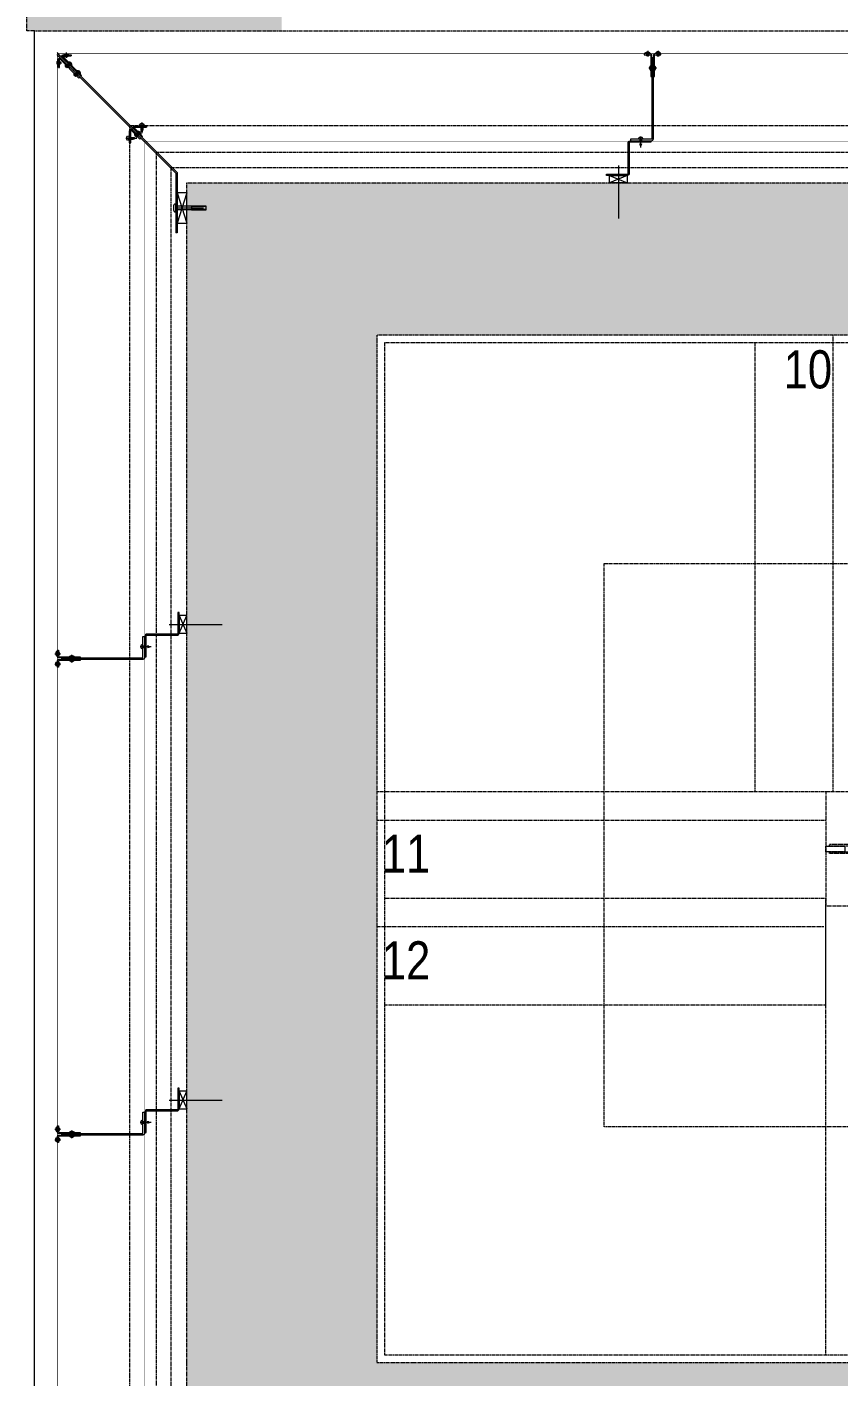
# Model space of a CAD drawing. Extents: x -1457 to 23780, y -2071 to 4205.
# Drawn here: x 18955.5 to 19168.8, y 2511.5 to 2866 of the extents above; entities that cross this region are included whole.
import ezdxf
from ezdxf.xclip import XClip

# ---------------------------------------------------------------- set-up
doc = ezdxf.new("R2010")
doc.units = 0
doc.header["$MEASUREMENT"] = 0
doc.header["$XCLIPFRAME"] = 0
doc.linetypes.add('DOT2', pattern=[0.125, 0, -0.125])
doc.linetypes.add('HIDDEN', pattern=[0.375, 0.25, -0.125])
doc.layers.get('0').update_dxf_attribs({"color": 9, "lineweight": 9})
doc.layers.add('20', color=9, linetype='DOT2', lineweight=9)
doc.layers.add('M-TEFRIS2-015', color=129, linetype='Continuous', lineweight=9)
doc.styles.add('MuuM_TEXT-STANDART', font='ARIALN.TTF')

# ---------------------------------------------------------------- blocks, each defined once
blk = doc.blocks.new('p-lama profili')
at = {"layer": '20', "linetype": 'HIDDEN', "ltscale": 0.5}
blk.add_lwpolyline([(0.75, -0.45), (-0.75, -0.45), (-0.75, -6.5), (-1.25, -6.5), (-1.25, -0.45), (-1.25, -0.45), (-1.25, 0), (1.25, 0), (1.25, -0.45), (1.25, -0.45), (1.25, -6.5), (0.75, -6.5), (0.75, -0.45)], dxfattribs=at)
blk.add_lwpolyline([(-0.75, -2.5), (0.75, -2.5), (0.75, -7.5), (-0.75, -7.5)], close=True, dxfattribs=at)
blk = doc.blocks.new('p-cephe_kose profili')
at = {"linetype": 'Continuous', "lineweight": 13}
for p, q in [((-2.75, 12.75), (-3.15, 12.75)), ((-3.15, -2.87), (-3.15, 12.75)), ((-2.75, -3.03), (-2.75, 12.75)), ((-3.15, -2.87), (-30.14, -29.86)), ((-2.75, -3.03), (-29.86, -30.14)), ((-33.53, -32.82), (-28.58, -27.87)), ((-33.32, -33.03), (-28.37, -28.08)), ((-28.37, -28.08), (-28.58, -27.87)), ((-34, -30.65), (-34, -32.75)), ((-34, -30.65), (-33.7, -30.65)), ((-33.85, -33.57), (-30.14, -29.86)), ((-33.7, -30.65), (-33.7, -32.75)), ((-33.57, -33.85), (-29.86, -30.14)), ((-28.08, -28.37), (-33.03, -33.32)), ((-27.87, -28.58), (-32.82, -33.53)), ((-30.14, -29.86), (-29.86, -30.14)), ((-29.86, -30.14), (-30.14, -29.86)), ((-28.08, -28.37), (-27.87, -28.58)), ((-33.85, -33.57), (-40.45, -40.17)), ((-33.57, -33.85), (-40.17, -40.45)), ((-33.57, -33.85), (-33.85, -33.57)), ((-32.75, -33.7), (-30.65, -33.7)), ((-32.75, -34), (-30.65, -34)), ((-30.65, -34), (-30.65, -33.7)), ((-40.45, -40.17), (-40.17, -40.45))]:
    blk.add_line(p, q, dxfattribs=at)
at = {"linetype": 'Continuous', "lineweight": 5}
for p, q in [((-2.75, 2.25), (-0.25, 10.25)), ((-0.25, 2.25), (-2.75, 10.25)), ((-3.15, 6.69), (1.05, 6.69)), ((1.05, 5.81), (-3.15, 5.81)), ((-2.73, 6.25), (4.2, 6.25)), ((4.85, 6.62), (1.05, 6.62)), ((4.85, 5.88), (1.05, 5.88))]:
    blk.add_line(p, q, dxfattribs=at)
for p, q in [((-16.23, -12.06), (-13.36, -12.06)), ((-15.99, -11.97), (-15.95, -11.97)), ((-15.99, -12.15), (-15.95, -12.15)), ((-15.95, -11.97), (-15.95, -12.15)), ((-15.5, -12.68), (-15.5, -11.44)), ((-15.41, -11.82), (-15.23, -11.82)), ((-15.41, -12.3), (-15.32, -12.3)), ((-15.32, -12.3), (-15.14, -12.3)), ((-15.3, -12.02), (-15.28, -12.37)), ((-15.23, -11.82), (-15.05, -11.82)), ((-15.19, -11.74), (-15.1, -12.37)), ((-15.14, -12.3), (-14.96, -12.3)), ((-15.05, -11.82), (-14.87, -11.82)), ((-15.01, -11.74), (-14.92, -12.37)), ((-14.96, -12.3), (-14.78, -12.3)), ((-14.87, -11.82), (-14.69, -11.82)), ((-14.83, -11.74), (-14.74, -12.37)), ((-14.78, -12.3), (-14.6, -12.3)), ((-14.69, -11.82), (-14.51, -11.82)), ((-14.65, -11.74), (-14.56, -12.37)), ((-14.6, -12.3), (-14.42, -12.3)), ((-14.51, -11.82), (-14.33, -11.82)), ((-14.47, -11.74), (-14.38, -12.37)), ((-14.42, -12.3), (-14.24, -12.3)), ((-14.33, -11.82), (-13.6, -12.06)), ((-14.29, -11.74), (-14.2, -12.37)), ((-14.24, -12.3), (-13.6, -12.06)), ((-14.1, -11.79), (-14.03, -12.33)), ((-11.79, -14.11), (-12.33, -14.03)), ((-12.3, -14.25), (-12.06, -13.61)), ((-12.06, -16.24), (-12.06, -13.37)), ((-11.82, -14.34), (-12.06, -13.61)), ((-12.68, -15.51), (-11.44, -15.51)), ((-11.74, -14.3), (-12.37, -14.21)), ((-11.74, -14.48), (-12.37, -14.39)), ((-11.74, -14.66), (-12.37, -14.57)), ((-11.74, -14.84), (-12.37, -14.75)), ((-11.74, -15.02), (-12.37, -14.93)), ((-11.74, -15.2), (-12.37, -15.11)), ((-12.02, -15.31), (-12.37, -15.29)), ((-12.3, -14.43), (-12.3, -14.25)), ((-12.3, -14.61), (-12.3, -14.43)), ((-12.3, -14.79), (-12.3, -14.61)), ((-12.3, -14.97), (-12.3, -14.79)), ((-12.3, -15.15), (-12.3, -14.97)), ((-12.3, -15.33), (-12.3, -15.15)), ((-12.3, -15.42), (-12.3, -15.33)), ((-12.15, -15.99), (-12.15, -15.96)), ((-11.97, -15.96), (-12.15, -15.96)), ((-11.97, -15.99), (-11.97, -15.96)), ((-11.82, -14.52), (-11.82, -14.34)), ((-11.82, -14.7), (-11.82, -14.52)), ((-11.82, -14.88), (-11.82, -14.7)), ((-11.82, -15.06), (-11.82, -14.88)), ((-11.82, -15.24), (-11.82, -15.06)), ((-11.82, -15.42), (-11.82, -15.24))]:
    blk.add_line(p, q)
at = {"linetype": 'Continuous', "lineweight": 18}
for p, q in [((-15.25, -10.86), (-15.25, -14)), ((-15.25, -10.86), (-14.95, -10.86)), ((-14.95, -10.86), (-14.95, -14)), ((-14.78, -14.07), (-12.56, -11.86)), ((-14.57, -14.28), (-12.35, -12.07)), ((-12.07, -12.35), (-14.28, -14.57)), ((-11.86, -12.56), (-14.07, -14.78)), ((-12.35, -12.07), (-12.56, -11.86)), ((-12.07, -12.35), (-11.86, -12.56)), ((-14, -14.95), (-10.86, -14.95)), ((-14, -15.25), (-10.86, -15.25)), ((-10.86, -15.25), (-10.86, -14.95))]:
    blk.add_line(p, q, dxfattribs=at)
at = {"lineweight": 5}
for p, q in [((-13.02, -13.73), (-13.73, -13.02)), ((-13.29, -13.01), (-13.66, -13.38)), ((-13.65, -12.66), (-12.44, -13.86)), ((-13.29, -13.01), (-13.52, -13.23)), ((-13.52, -13.23), (-13.29, -13.01)), ((-13.29, -13.01), (-12.92, -12.64)), ((-13.29, -13.01), (-13.07, -12.79)), ((-13.07, -12.79), (-13.29, -13.01)), ((-12.57, -13.28), (-13.28, -12.57)), ((-12.8, -13.5), (-13.27, -13.98)), ((-12.8, -13.5), (-12.32, -13.03)), ((-34.1, -31.92), (-34.1, -31.37)), ((-34.1, -31.66), (-33.7, -31.66)), ((-33.7, -31.92), (-33.7, -31.48)), ((-33.7, -31.92), (-33.7, -31.66)), ((-33.7, -31.66), (-33.7, -31.92)), ((-31.22, -31.93), (-31.93, -31.22)), ((-31.49, -31.21), (-31.86, -31.58)), ((-31.85, -30.86), (-30.64, -32.06)), ((-31.49, -31.21), (-31.71, -31.43)), ((-31.71, -31.43), (-31.49, -31.21)), ((-31.49, -31.21), (-31.12, -30.84)), ((-31.49, -31.21), (-31.27, -30.99)), ((-31.27, -30.99), (-31.49, -31.21)), ((-30.77, -31.48), (-31.48, -30.77)), ((-31, -31.7), (-31.47, -32.18)), ((-31, -31.7), (-30.52, -31.23)), ((-28.94, -29.65), (-29.65, -28.94)), ((-29.22, -28.93), (-29.59, -29.3)), ((-29.57, -28.58), (-28.37, -29.78)), ((-29.22, -28.93), (-29.44, -29.16)), ((-29.44, -29.16), (-29.22, -28.93)), ((-29.22, -28.93), (-28.84, -28.56)), ((-29.22, -28.93), (-28.99, -28.71)), ((-28.99, -28.71), (-29.22, -28.93)), ((-28.5, -29.21), (-29.21, -28.5)), ((-28.72, -29.43), (-29.2, -29.91)), ((-28.72, -29.43), (-28.24, -28.95)), ((-34.6, -31.92), (-33.2, -31.92)), ((-34.1, -31.92), (-34.1, -32.47)), ((-34.1, -32.18), (-33.7, -32.18)), ((-33.7, -31.92), (-33.7, -32.36)), ((-33.7, -31.92), (-33.7, -32.18)), ((-33.7, -32.18), (-33.7, -31.92)), ((-31.92, -34.1), (-32.47, -34.1)), ((-31.92, -33.7), (-32.36, -33.7)), ((-31.92, -33.7), (-32.18, -33.7)), ((-32.18, -33.7), (-31.92, -33.7)), ((-32.18, -34.1), (-32.18, -33.7)), ((-31.92, -34.6), (-31.92, -33.2)), ((-31.92, -33.7), (-31.66, -33.7)), ((-31.92, -33.7), (-31.48, -33.7)), ((-31.66, -33.7), (-31.92, -33.7)), ((-31.92, -34.1), (-31.37, -34.1)), ((-31.66, -34.1), (-31.66, -33.7))]:
    blk.add_line(p, q, dxfattribs=at)
at = {"lineweight": 0}
blk.add_line((-34, -32.75), (-34, -30.75), dxfattribs=at)
at = {"linetype": 'Continuous', "lineweight": 5}
for points in [[(-2.75, 10.25), (-0.25, 10.25), (-0.25, 2.25), (-2.75, 2.25)], [(1.05, 6.75), (4.85, 6.75), (4.85, 5.75), (1.05, 5.75)]]:
    blk.add_lwpolyline(points, close=True, dxfattribs=at)
blk.add_lwpolyline([(-38.03, -37.75), (-37.75, -38.03)])
for centre, radius, start, end in [((-14.88, -12.06), 1.11, 166.6402, 175.4788), ((-14.88, -12.06), 1.11, 184.5212, 193.3598), ((-15.5, -11.91), 0.473, 90, 166.6402), ((-15.5, -12.21), 0.473, 193.3598, 270), ((-15.41, -11.73), 0.09, 180, 270), ((-15.41, -12.39), 0.09, 90, 180), ((-12.21, -15.51), 0.473, 180, 256.6402), ((-12.39, -15.42), 0.09, 270, 0), ((-12.06, -14.89), 1.11, 256.6402, 265.4788), ((-12.06, -14.89), 1.11, 274.5212, 283.3598), ((-11.73, -15.42), 0.09, 180, 270), ((-11.91, -15.51), 0.473, 283.3598, 360)]:
    blk.add_arc(centre, radius, start, end)
at = {"linetype": 'Continuous', "lineweight": 18}
for centre, radius, start, end in [((-14.85, -14), 0.4, 180, 315), ((-14.85, -14), 0.1, 180, 315), ((-14, -14.85), 0.4, 135, 270), ((-14, -14.85), 0.1, 135, 270)]:
    blk.add_arc(centre, radius, start, end, dxfattribs=at)
at = {"lineweight": 5}
for centre, radius, start, end in [((-13.35, -12.95), 0.57, 67.9194, 202.0806), ((-13.23, -13.07), 0.909, 267.075, 2.925), ((-29.27, -28.88), 0.57, 67.9194, 202.0806), ((-33.62, -31.92), 0.732, 131.1905, 228.8095), ((-33.83, -31.92), 0.46, 286.9574, 73.0426), ((-31.55, -31.15), 0.57, 67.9194, 202.0806), ((-31.43, -31.27), 0.909, 267.075, 2.925), ((-29.15, -29), 0.909, 267.075, 2.925), ((-31.92, -33.62), 0.732, 221.1905, 318.8095), ((-31.92, -33.83), 0.46, 16.9574, 163.0426)]:
    blk.add_arc(centre, radius, start, end, dxfattribs=at)
at = {"linetype": 'Continuous', "lineweight": 13}
for centre, radius, start, end in [((-33.6, -32.75), 0.4, 180, 315), ((-33.6, -32.75), 0.1, 180, 315), ((-32.75, -33.6), 0.4, 135, 270), ((-32.75, -33.6), 0.1, 135, 270)]:
    blk.add_arc(centre, radius, start, end, dxfattribs=at)
at = {"linetype": 'Continuous', "lineweight": 5}
blk.add_rational_spline([(-3.15, 7.25), (-3.22, 7.25), (-3.29, 7.25), (-3.63, 7.25), (-3.68, 6.91), (-3.7, 6.83), (-3.71, 6.75), (-3.79, 6.25), (-3.71, 5.75), (-3.7, 5.67), (-3.68, 5.59), (-3.63, 5.25), (-3.29, 5.25), (-3.22, 5.25), (-3.15, 5.25), (-3.15, 6.25), (-3.15, 7.25)], [1, 1, 1, 0.760917374327, 1, 1, 1, 1, 1, 1, 1, 0.760917374327, 1, 1, 1, 1, 1], degree=2, knots=[0, 0, 0, 1, 1, 2, 2, 3, 3, 4, 4, 5, 5, 6, 6, 7, 7, 8, 8, 8], dxfattribs=at)
blk = doc.blocks.new('p- alum kaplama profil')
at = {"lineweight": 13}
blk.add_lwpolyline([(7.12, 12.59), (7.12, 26.49)], dxfattribs=at)
at = {"lineweight": 18}
blk.add_lwpolyline([(4.09, 6.16), (-1.41, 6.16), (-1.41, 6.46), (4.09, 6.46, 0.414214), (4.29, 6.66), (4.29, 14.66, -0.414214), (4.79, 15.16), (10.29, 15.16), (10.29, 14.86), (4.79, 14.86, 0.414214), (4.59, 14.66), (4.59, 6.66, -0.414214)], format="xyb", close=True, dxfattribs=at)
at = {"lineweight": 5}
blk.add_lwpolyline([(9.44, 15.16), (4.79, 15.16), (4.79, 17.16), (9.44, 17.16)], close=True, dxfattribs=at)
for points in [[(4.79, 15.16), (9.44, 17.16)], [(9.44, 15.16), (4.79, 17.16)]]:
    blk.add_lwpolyline(points, dxfattribs=at)
blk.add_lwpolyline([(-2.06, 5.56), (-2.06, -2.34), (-2.06, -15.69), (-1.66, -15.69), (-1.66, -2.34), (-1.66, 5.56), (-1.66, 5.56), (-1.66, 5.57), (-1.66, 5.57), (-1.66, 5.58), (-1.66, 5.58), (-1.65, 5.59), (-1.65, 5.59), (-1.65, 5.59), (-1.65, 5.6), (-1.65, 5.6), (-1.64, 5.61), (-1.64, 5.61), (-1.64, 5.62), (-1.64, 5.62), (-1.63, 5.62), (-1.63, 5.63), (-1.63, 5.63), (-1.62, 5.63), (-1.62, 5.64), (-1.61, 5.64), (-1.61, 5.64), (-1.61, 5.64), (-1.6, 5.65), (-1.6, 5.65), (-1.59, 5.65), (-1.59, 5.65), (-1.58, 5.65), (-1.58, 5.65), (-1.57, 5.66), (-1.57, 5.66), (-1.56, 5.66), (-1.56, 5.66), (3.94, 5.66), (3.94, 6.06), (-1.56, 6.06), (-1.58, 6.06), (-1.61, 6.05), (-1.63, 6.05), (-1.66, 6.05), (-1.68, 6.04), (-1.7, 6.03), (-1.73, 6.03), (-1.75, 6.02), (-1.77, 6.01), (-1.79, 6), (-1.82, 5.99), (-1.84, 5.97), (-1.86, 5.96), (-1.88, 5.94), (-1.89, 5.93), (-1.91, 5.91), (-1.93, 5.89), (-1.95, 5.87), (-1.96, 5.85), (-1.97, 5.83), (-1.99, 5.81), (-2, 5.79), (-2.01, 5.77), (-2.02, 5.75), (-2.03, 5.72), (-2.04, 5.7), (-2.04, 5.68), (-2.05, 5.65), (-2.05, 5.63), (-2.06, 5.61), (-2.06, 5.58)], close=True)
blk.add_lwpolyline([(-1.66, -2.34), (-2.06, -2.34)])
for points in [[(-2.36, -10.84), (-2.36, -16.39), (-2.36, -16.39, -0.414214), (-2.51, -16.54), (-2.51, -16.54), (-4.06, -16.54), (-4.06, -16.84), (-2.51, -16.84), (-2.51, -16.84, 0.414214), (-2.06, -16.39), (-2.06, -10.84)], [(-1.36, -10.84), (-1.66, -10.84), (-1.66, -16.39, 0.414214), (-1.21, -16.84), (-1.21, -16.84), (0.34, -16.84), (0.34, -16.54), (-1.21, -16.54), (-1.21, -16.54, -0.414214), (-1.36, -16.39), (-1.36, -16.39)]]:
    blk.add_lwpolyline(points, format="xyb", close=True)
for points in [[(1.56, 7.05, -10), (1.02, 7.13, -10)], [(1.05, 6.91, -10), (1.29, 7.56, -10)], [(1.29, 4.93, -10), (1.29, 7.8, -10)], [(1.53, 6.82, -10), (1.29, 7.56, -10)], [(0.67, 5.66, -10), (1.91, 5.66, -10)], [(0.67, 5.66, -10), (0.67, 5.64, -10), (0.67, 5.62, -10), (0.67, 5.6, -10), (0.68, 5.58, -10), (0.68, 5.56, -10), (0.69, 5.54, -10), (0.69, 5.52, -10), (0.7, 5.5, -10), (0.7, 5.48, -10), (0.71, 5.46, -10), (0.72, 5.45, -10), (0.73, 5.43, -10), (0.74, 5.41, -10), (0.75, 5.4, -10), (0.76, 5.38, -10), (0.77, 5.36, -10), (0.79, 5.35, -10), (0.8, 5.33, -10), (0.81, 5.32, -10), (0.83, 5.31, -10), (0.84, 5.29, -10), (0.86, 5.28, -10), (0.87, 5.27, -10), (0.89, 5.26, -10), (0.91, 5.25, -10), (0.92, 5.24, -10), (0.94, 5.23, -10), (0.96, 5.22, -10), (0.98, 5.21, -10), (1, 5.21, -10), (1.02, 5.2, -10), (1.03, 5.2, -10)], [(0.96, 5.66, -10), (0.97, 5.66, -10), (0.97, 5.66, -10), (0.97, 5.66, -10), (0.98, 5.66, -10), (0.98, 5.66, -10), (0.99, 5.66, -10), (0.99, 5.66, -10), (1, 5.66, -10), (1, 5.67, -10), (1, 5.67, -10), (1.01, 5.67, -10), (1.01, 5.67, -10), (1.01, 5.67, -10), (1.02, 5.68, -10), (1.02, 5.68, -10), (1.02, 5.68, -10), (1.03, 5.69, -10), (1.03, 5.69, -10), (1.03, 5.69, -10), (1.04, 5.7, -10), (1.04, 5.7, -10), (1.04, 5.7, -10), (1.04, 5.71, -10), (1.04, 5.71, -10), (1.05, 5.72, -10), (1.05, 5.72, -10), (1.05, 5.72, -10), (1.05, 5.73, -10), (1.05, 5.73, -10), (1.05, 5.74, -10), (1.05, 5.74, -10), (1.05, 5.75, -10)], [(1.61, 6.87, -10), (0.98, 6.96, -10)], [(1.33, 5.85, -10), (0.98, 5.88, -10)], [(1.03, 5.2, -10), (1.04, 5.2, -10), (1.05, 5.19, -10), (1.05, 5.19, -10), (1.06, 5.19, -10), (1.06, 5.19, -10), (1.07, 5.19, -10), (1.07, 5.19, -10), (1.08, 5.19, -10), (1.08, 5.19, -10), (1.09, 5.19, -10), (1.09, 5.18, -10), (1.1, 5.18, -10), (1.1, 5.18, -10), (1.11, 5.18, -10), (1.11, 5.18, -10), (1.12, 5.18, -10), (1.12, 5.18, -10), (1.13, 5.18, -10), (1.13, 5.18, -10), (1.14, 5.18, -10), (1.15, 5.18, -10), (1.15, 5.18, -10), (1.16, 5.17, -10), (1.16, 5.17, -10), (1.17, 5.17, -10), (1.17, 5.17, -10), (1.18, 5.17, -10), (1.18, 5.17, -10), (1.19, 5.17, -10), (1.19, 5.17, -10), (1.2, 5.17, -10), (1.2, 5.17, -10)], [(1.05, 5.83, -10), (1.05, 6.01, -10)], [(1.05, 5.75, -10), (1.05, 5.83, -10)], [(1.2, 5.17, -10), (1.2, 5.2, -10)], [(1.38, 5.2, -10), (1.2, 5.2, -10)], [(1.29, 6.16, -10), (1.29, 6.26, -10)], [(1.38, 5.17, -10), (1.38, 5.2, -10)], [(1.38, 5.17, -10), (1.38, 5.17, -10), (1.39, 5.17, -10), (1.39, 5.17, -10), (1.4, 5.17, -10), (1.41, 5.17, -10), (1.41, 5.17, -10), (1.42, 5.17, -10), (1.42, 5.17, -10), (1.43, 5.17, -10), (1.43, 5.18, -10), (1.44, 5.18, -10), (1.44, 5.18, -10), (1.45, 5.18, -10), (1.45, 5.18, -10), (1.46, 5.18, -10), (1.46, 5.18, -10), (1.47, 5.18, -10), (1.47, 5.18, -10), (1.48, 5.18, -10), (1.48, 5.18, -10), (1.49, 5.18, -10), (1.5, 5.19, -10), (1.5, 5.19, -10), (1.51, 5.19, -10), (1.51, 5.19, -10), (1.52, 5.19, -10), (1.52, 5.19, -10), (1.53, 5.19, -10), (1.53, 5.19, -10), (1.54, 5.19, -10), (1.54, 5.2, -10), (1.55, 5.2, -10)], [(1.53, 5.75, -10), (1.53, 5.92, -10)], [(1.53, 5.75, -10), (1.53, 5.74, -10), (1.53, 5.74, -10), (1.53, 5.73, -10), (1.53, 5.73, -10), (1.53, 5.72, -10), (1.54, 5.72, -10), (1.54, 5.72, -10), (1.54, 5.71, -10), (1.54, 5.71, -10), (1.54, 5.7, -10), (1.54, 5.7, -10), (1.55, 5.7, -10), (1.55, 5.69, -10), (1.55, 5.69, -10), (1.55, 5.69, -10), (1.56, 5.68, -10), (1.56, 5.68, -10), (1.56, 5.68, -10), (1.57, 5.67, -10), (1.57, 5.67, -10), (1.58, 5.67, -10), (1.58, 5.67, -10), (1.58, 5.67, -10), (1.59, 5.66, -10), (1.59, 5.66, -10), (1.6, 5.66, -10), (1.6, 5.66, -10), (1.6, 5.66, -10), (1.61, 5.66, -10), (1.61, 5.66, -10), (1.62, 5.66, -10), (1.62, 5.66, -10)], [(1.55, 5.2, -10), (1.57, 5.2, -10), (1.59, 5.21, -10), (1.6, 5.21, -10), (1.62, 5.22, -10), (1.64, 5.23, -10), (1.66, 5.24, -10), (1.68, 5.25, -10), (1.69, 5.26, -10), (1.71, 5.27, -10), (1.73, 5.28, -10), (1.74, 5.29, -10), (1.76, 5.31, -10), (1.77, 5.32, -10), (1.78, 5.33, -10), (1.8, 5.35, -10), (1.81, 5.36, -10), (1.82, 5.38, -10), (1.83, 5.4, -10), (1.84, 5.41, -10), (1.85, 5.43, -10), (1.86, 5.45, -10), (1.87, 5.46, -10), (1.88, 5.48, -10), (1.89, 5.5, -10), (1.89, 5.52, -10), (1.9, 5.54, -10), (1.9, 5.56, -10), (1.9, 5.58, -10), (1.91, 5.6, -10), (1.91, 5.62, -10), (1.91, 5.64, -10), (1.91, 5.66, -10)], [(-2.86, -13.04, 0), (-0.86, -13.04, 0)], [(-2.36, -12.52, 0), (-2.4, -12.53, 0), (-2.43, -12.56, 0), (-2.47, -12.58, 0), (-2.5, -12.6, 0), (-2.53, -12.63, 0), (-2.56, -12.66, 0), (-2.59, -12.69, 0), (-2.61, -12.73, 0), (-2.63, -12.76, 0), (-2.65, -12.8, 0), (-2.67, -12.84, 0), (-2.68, -12.88, 0), (-2.69, -12.92, 0), (-2.7, -12.96, 0), (-2.71, -13, 0), (-2.71, -13.04, 0), (-2.71, -13.08, 0), (-2.7, -13.13, 0), (-2.69, -13.17, 0), (-2.68, -13.21, 0), (-2.67, -13.25, 0), (-2.65, -13.28, 0), (-2.63, -13.32, 0), (-2.61, -13.36, 0), (-2.59, -13.39, 0), (-2.56, -13.42, 0), (-2.53, -13.45, 0), (-2.5, -13.48, 0), (-2.47, -13.51, 0), (-2.43, -13.53, 0), (-2.4, -13.55, 0), (-2.36, -13.57, 0)], [(-2.36, -13.04, 0), (-2.36, -12.52, 0)], [(-2.36, -13.04, 0), (-2.36, -12.73, 0)], [(-2.36, -12.73, 0), (-2.36, -13.04, 0)], [(-1.36, -12.73, 0), (-2.36, -12.73, 0)], [(-2.36, -13.04, 0), (-2.36, -13.36, 0)], [(-2.36, -13.04, 0), (-2.36, -13.57, 0)], [(-2.36, -13.36, 0), (-2.36, -13.04, 0)], [(-1.36, -13.36, 0), (-2.36, -13.36, 0)], [(-1.36, -13.04, 0), (-1.36, -12.37, 0)], [(-1.36, -13.72, 0), (-1.32, -13.68, 0), (-1.29, -13.65, 0), (-1.26, -13.61, 0), (-1.23, -13.58, 0), (-1.2, -13.54, 0), (-1.18, -13.5, 0), (-1.16, -13.45, 0), (-1.14, -13.41, 0), (-1.12, -13.37, 0), (-1.1, -13.32, 0), (-1.09, -13.28, 0), (-1.08, -13.23, 0), (-1.07, -13.18, 0), (-1.06, -13.14, 0), (-1.06, -13.09, 0), (-1.06, -13.04, 0), (-1.06, -12.99, 0), (-1.06, -12.95, 0), (-1.07, -12.9, 0), (-1.08, -12.85, 0), (-1.09, -12.81, 0), (-1.1, -12.76, 0), (-1.12, -12.72, 0), (-1.14, -12.67, 0), (-1.16, -12.63, 0), (-1.18, -12.59, 0), (-1.2, -12.55, 0), (-1.23, -12.51, 0), (-1.26, -12.47, 0), (-1.29, -12.43, 0), (-1.32, -12.4, 0), (-1.36, -12.37, 0)], [(-1.36, -13.04, 0), (-1.36, -13.72, 0)], [(-3.84, -17.04, 0), (-3.81, -17.07, 0), (-3.78, -17.1, 0), (-3.75, -17.12, 0), (-3.72, -17.15, 0), (-3.69, -17.17, 0), (-3.66, -17.19, 0), (-3.62, -17.21, 0), (-3.59, -17.23, 0), (-3.55, -17.24, 0), (-3.52, -17.26, 0), (-3.48, -17.27, 0), (-3.44, -17.28, 0), (-3.4, -17.28, 0), (-3.36, -17.29, 0), (-3.32, -17.29, 0), (-3.29, -17.29, 0), (-3.25, -17.29, 0), (-3.21, -17.29, 0), (-3.17, -17.28, 0), (-3.13, -17.28, 0), (-3.09, -17.27, 0), (-3.06, -17.26, 0), (-3.02, -17.24, 0), (-2.98, -17.23, 0), (-2.95, -17.21, 0), (-2.91, -17.19, 0), (-2.88, -17.17, 0), (-2.85, -17.15, 0), (-2.82, -17.12, 0), (-2.79, -17.1, 0), (-2.76, -17.07, 0), (-2.73, -17.04, 0)], [(-3.29, -17.04, 0), (-3.84, -17.04, 0)], [(-2.85, -16.54, 0), (-2.86, -16.51, 0), (-2.87, -16.47, 0), (-2.89, -16.44, 0), (-2.91, -16.41, 0), (-2.93, -16.38, 0), (-2.96, -16.35, 0), (-2.98, -16.33, 0), (-3.01, -16.31, 0), (-3.04, -16.29, 0), (-3.07, -16.27, 0), (-3.11, -16.25, 0), (-3.14, -16.24, 0), (-3.18, -16.23, 0), (-3.21, -16.22, 0), (-3.25, -16.22, 0), (-3.29, -16.22, 0), (-3.32, -16.22, 0), (-3.36, -16.22, 0), (-3.39, -16.23, 0), (-3.43, -16.24, 0), (-3.46, -16.25, 0), (-3.5, -16.27, 0), (-3.53, -16.29, 0), (-3.56, -16.31, 0), (-3.59, -16.33, 0), (-3.61, -16.35, 0), (-3.64, -16.38, 0), (-3.66, -16.41, 0), (-3.68, -16.44, 0), (-3.7, -16.47, 0), (-3.71, -16.51, 0), (-3.73, -16.54, 0)], [(-3.29, -16.54, 0), (-3.73, -16.54, 0)], [(-3.29, -16.54, 0), (-3.55, -16.54, 0)], [(-3.55, -16.54, 0), (-3.29, -16.54, 0)], [(-3.55, -17.04, 0), (-3.55, -16.54, 0)], [(-3.29, -17.54, 0), (-3.29, -16.04, 0)], [(-3.29, -16.54, 0), (-2.85, -16.54, 0)], [(-3.29, -16.54, 0), (-3.03, -16.54, 0)], [(-3.03, -16.54, 0), (-3.29, -16.54, 0)], [(-3.29, -17.04, 0), (-2.73, -17.04, 0)], [(-3.03, -17.04, 0), (-3.03, -16.54, 0)], [(-0.56, -17.04, 0), (-1.11, -17.04, 0)], [(0, -17.04, 0), (-0.03, -17.07, 0), (-0.06, -17.1, 0), (-0.09, -17.12, 0), (-0.12, -17.15, 0), (-0.15, -17.17, 0), (-0.18, -17.19, 0), (-0.22, -17.21, 0), (-0.25, -17.23, 0), (-0.29, -17.24, 0), (-0.33, -17.26, 0), (-0.36, -17.27, 0), (-0.4, -17.28, 0), (-0.44, -17.28, 0), (-0.48, -17.29, 0), (-0.52, -17.29, 0), (-0.56, -17.29, 0), (-0.59, -17.29, 0), (-0.63, -17.29, 0), (-0.67, -17.28, 0), (-0.71, -17.28, 0), (-0.75, -17.27, 0), (-0.79, -17.26, 0), (-0.82, -17.24, 0), (-0.86, -17.23, 0), (-0.89, -17.21, 0), (-0.93, -17.19, 0), (-0.96, -17.17, 0), (-0.99, -17.15, 0), (-1.02, -17.12, 0), (-1.05, -17.1, 0), (-1.08, -17.07, 0), (-1.11, -17.04, 0)], [(-1, -16.54, 0), (-0.98, -16.51, 0), (-0.97, -16.47, 0), (-0.95, -16.44, 0), (-0.93, -16.41, 0), (-0.91, -16.38, 0), (-0.88, -16.35, 0), (-0.86, -16.33, 0), (-0.83, -16.31, 0), (-0.8, -16.29, 0), (-0.77, -16.27, 0), (-0.73, -16.25, 0), (-0.7, -16.24, 0), (-0.66, -16.23, 0), (-0.63, -16.22, 0), (-0.59, -16.22, 0), (-0.56, -16.22, 0), (-0.52, -16.22, 0), (-0.48, -16.22, 0), (-0.45, -16.23, 0), (-0.41, -16.24, 0), (-0.38, -16.25, 0), (-0.34, -16.27, 0), (-0.31, -16.29, 0), (-0.28, -16.31, 0), (-0.25, -16.33, 0), (-0.23, -16.35, 0), (-0.2, -16.38, 0), (-0.18, -16.41, 0), (-0.16, -16.44, 0), (-0.14, -16.47, 0), (-0.13, -16.51, 0), (-0.12, -16.54, 0)], [(-0.56, -16.54, 0), (-1, -16.54, 0)], [(-0.56, -16.54, 0), (-0.82, -16.54, 0)], [(-0.82, -16.54, 0), (-0.56, -16.54, 0)], [(-0.82, -17.04, 0), (-0.82, -16.54, 0)], [(-0.56, -17.54, 0), (-0.56, -16.04, 0)], [(-0.56, -16.54, 0), (-0.3, -16.54, 0)], [(-0.56, -16.54, 0), (-0.12, -16.54, 0)], [(-0.3, -16.54, 0), (-0.56, -16.54, 0)], [(-0.56, -17.04, 0), (0, -17.04, 0)], [(-0.3, -17.04, 0), (-0.3, -16.54, 0)]]:
    blk.add_polyline3d(points)

msp = doc.modelspace()

# ---------------------------------------------------------------- hatches: boundary and pattern name
at = {"layer": 'M-TEFRIS2-015', "linetype": 'HIDDEN', "lineweight": 0}
h = msp.add_hatch(color=256, dxfattribs=at)
h.dxf.hatch_style = 1
h.paths.add_polyline_path([(19022.5, 2865), (18955.5, 2865), (18955.5, 3927), (20099.5, 3927), (20099.5, 2865), (20032.5, 2865), (20032.5, 3860), (19022.5, 3860)])
h = msp.add_hatch(dxfattribs=at)
h.set_pattern_fill('ANSI33', color=256, scale=25, style=0)
h.paths.add_polyline_path([(19057.5, 2515), (19592.5, 2515), (19592.5, 2430), (19797.5, 2430), (19797.5, 2390), (19552.5, 2390), (19552.5, 2475), (19047.5, 2475), (19047.5, 2390), (18997.5, 2390), (18997.5, 2515), (18997.5, 2825), (19797.5, 2825), (19797.5, 2785), (19047.5, 2785), (19047.5, 2515)])

# ---------------------------------------------------------------- linework, layer by layer
for points in [[(18957.5, 2865), (18955.5, 2865), (18955.5, 3927), (20099.5, 3927), (20099.5, 2867)], [(18957.5, 1124.33), (18957.5, 1124.33), (18957.5, 2865), (22657.5, 2865), (22657.49, 2206.39)], [(18957.5, 1124.33), (18957.5, 1124.33), (18957.5, 2865), (22657.5, 2865), (22657.49, 2206.39)], [(20247, 2840), (18982.5, 2840), (18982.5, 310), (20497.5, 310)], [(20247, 2833.06), (18989.5, 2833), (18989.5, 317), (20490.48, 317)], [(20247, 2829.06), (18993.29, 2829), (18993.72, 321), (20486.5, 321)], [(20017.5, 2627), (20035.5, 2627), (20035.5, 2803), (19859.5, 2803), (19859.5, 2763), (19840.5, 2763), (19840.5, 2783), (19049.5, 2783), (19049.5, 2517), (19575.5, 2517), (19575.5, 2627), (19840.5, 2627), (19840.5, 2657), (19859.5, 2657), (19859.5, 2627), (19909.65, 2627), (19909.65, 2608), (19799.5, 2608), (19799.5, 2580)], [(19167.5, 2665), (19167.5, 2785)], [(19147, 2665), (19147, 2783)], [(19453, 2577), (19107.25, 2577), (19107.25, 2725), (19425, 2725)], [(19165.5, 2665), (19047.5, 2665)], [(19165.5, 2665), (19165.5, 2635)], [(19257, 2665), (19165.5, 2665)], [(19165.5, 2657.5), (19047.5, 2657.5)], [(19049.5, 2609), (19049.5, 2609), (19165.5, 2609), (19165.5, 2637)], [(19165.5, 2637), (19049.5, 2637)], [(19165.5, 2517), (19165.5, 2635), (19473.5, 2635)], [(19165, 2629.5), (19047.5, 2629.5)]]:
    msp.add_lwpolyline(points, dxfattribs=at)
for points in [[(22657.49, 285), (18957.5, 285), (18957.5, 2865), (22657.5, 2865)], [(19057.5, 2515), (19592.5, 2515), (19592.5, 2430), (19797.5, 2430), (19797.5, 2390), (19552.5, 2390), (19552.5, 2475), (19047.5, 2475), (19047.5, 2390), (18997.5, 2390), (18997.5, 2515), (18997.5, 2825), (19797.5, 2825), (19797.5, 2785), (19047.5, 2785), (19047.5, 2515)]]:
    msp.add_lwpolyline(points, close=True, dxfattribs=at)
for points, const_width in [([(18963.5, 1124.33), (18963.5, 2859), (22651.5, 2859), (22651.5, 2206.39)], 0.2), ([(18963.5, 1124.33), (18963.5, 2859), (22651.5, 2859), (22651.5, 2206.39)], 0.2), ([(20467.5, 291), (18963.5, 291), (18963.5, 2859), (22651.5, 2859), (22651.5, 291), (21824.7, 291)], 0.2), ([(20251.45, 2836), (18986.5, 2836), (18986.5, 314), (20494.5, 314)], 0.1)]:
    msp.add_lwpolyline(points, dxfattribs=dict(at, const_width=const_width))

# ---------------------------------------------------------------- block references
ref = msp.add_blockref('p-cephe_kose profili', (18997.75, 2824.69), dxfattribs=dict(at, xscale=-1, rotation=180))
XClip(ref).set_block_clipping_path([(-34.3499915514, -40.3121291393), (19.7500084472, 39.6878697639)])
for name, p, rotation in [('p- alum kaplama profil', (19118.14, 2842.16), 180), ('p-lama profili', (19173, 2650), 270)]:
    msp.add_blockref(name, p, dxfattribs=dict(at, rotation=rotation))
at = {"layer": 'M-TEFRIS2-015', "linetype": 'HIDDEN', "lineweight": 0, "xscale": -1, "rotation": 270}
for p in [(18980.34, 2701.86), (18980.34, 2701.86), (18980.34, 2576.86), (18980.34, 2576.86)]:
    msp.add_blockref('p- alum kaplama profil', p, dxfattribs=at)

# ---------------------------------------------------------------- texts
at = {"layer": 'M-TEFRIS2-015', "linetype": 'HIDDEN', "lineweight": 0, "style": 'MuuM_TEXT-STANDART'}
for s, p in [('10', (19154.46, 2771.03)), ('11', (19048.8, 2643.71)), ('12', (19048.8, 2615.71))]:
    msp.add_text(s, height=10, dxfattribs=at).set_placement(p)

doc.saveas('drawing.dxf')
